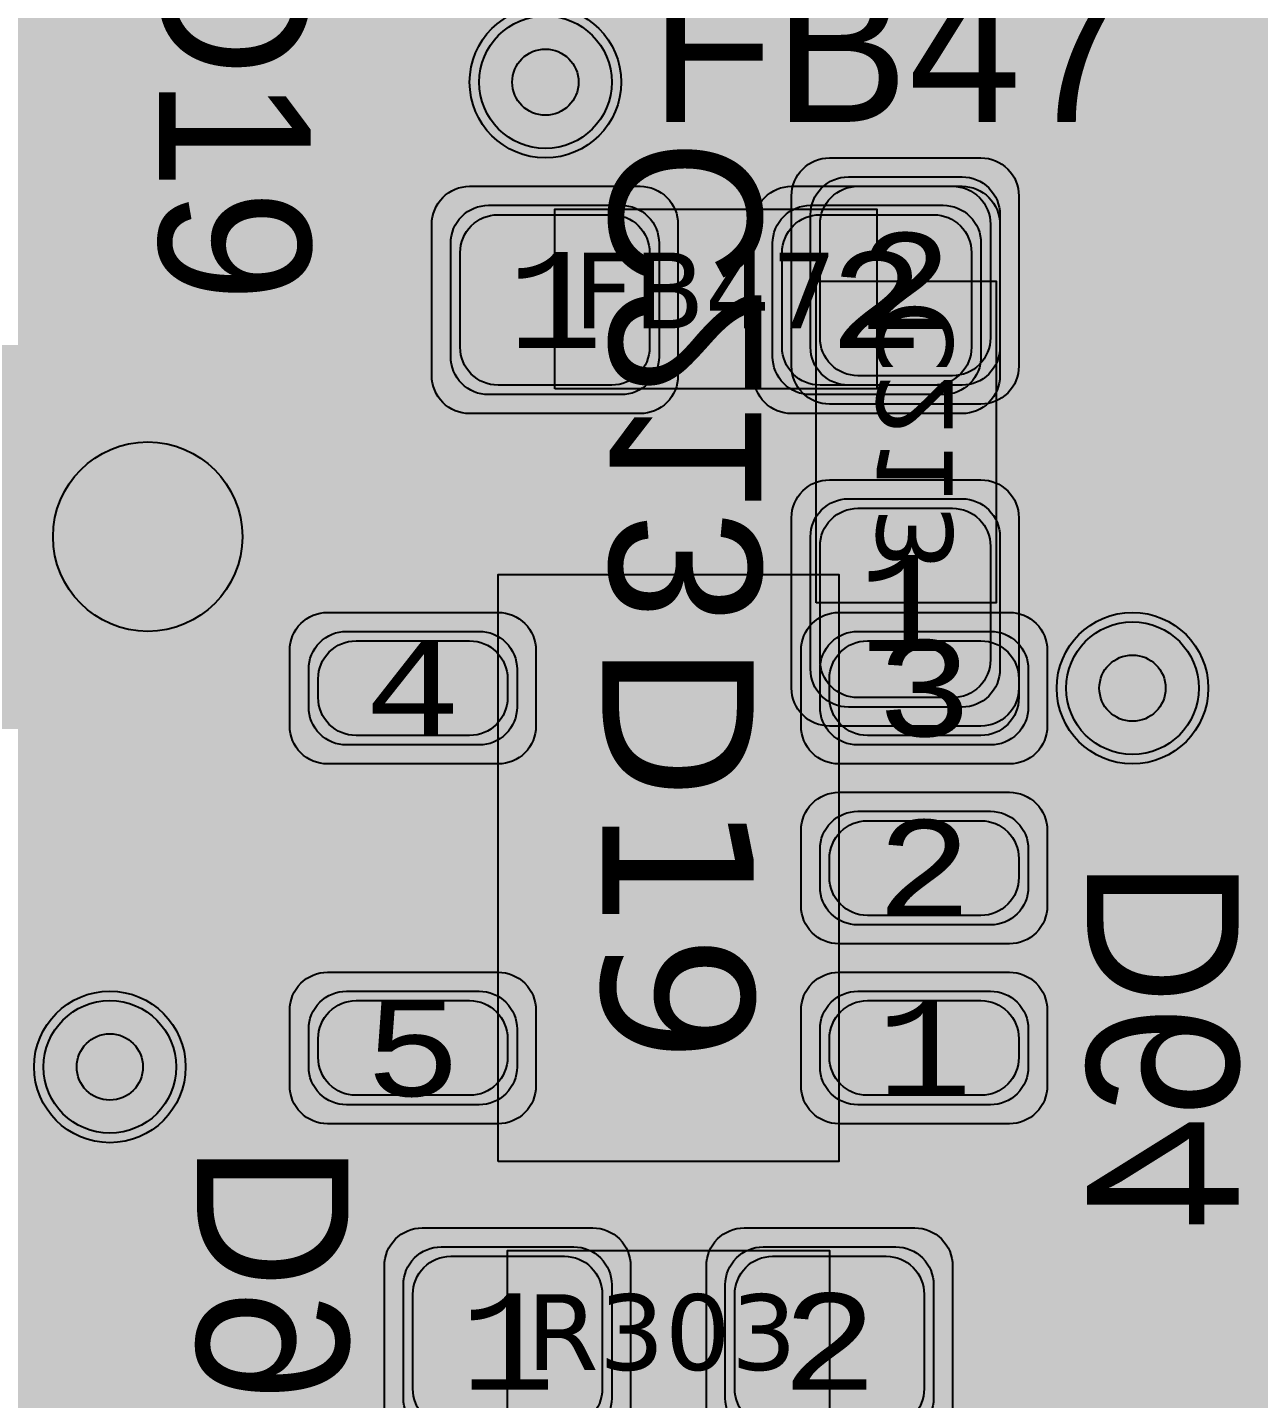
# Model space of a CAD drawing. Extents: x -28 to 199, y -61 to 255.
# Drawn here: x 90.36 to 96.87, y 151.45 to 158.69 of the extents above; entities that cross this region are included whole.
import ezdxf
from ezdxf.enums import TextEntityAlignment as Align

# ---------------------------------------------------------------- set-up
doc = ezdxf.new("R2010")
doc.units = 0
doc.header["$MEASUREMENT"] = 0
for name, color, linetype in [('ASSEMBLY_OUTLINES_BTM', 191, 'CONTINUOUS'), ('ASSEMBLY_OUTLINES_TOP', 102, 'CONTINUOUS'), ('ASSEMBLY_PART_NUMBERS_BTM', 191, 'CONTINUOUS'), ('ASSEMBLY_PART_NUMBERS_TOP', 102, 'CONTINUOUS'), ('ASSEMBLY_REF_DES_BTM', 191, 'CONTINUOUS'), ('ASSEMBLY_REF_DES_TOP', 102, 'CONTINUOUS'), ('DRILL_DRAWING', 21, 'CONTINUOUS'), ('GENERATED_SILKSCREEN_BTM', 255, 'CONTINUOUS'), ('GENERATED_SILKSCREEN_TOP', 140, 'CONTINUOUS'), ('MOUNTING_HOLES_LAYER_2', 42, 'CONTINUOUS'), ('MOUNTING_HOLES_LAYER_3', 42, 'CONTINUOUS'), ('MOUNTING_HOLES_LAYER_BOT21', 42, 'CONTINUOUS'), ('MOUNTING_HOLES_LAYER_TOP', 42, 'CONTINUOUS'), ('PART_PADS_SMD_BTM', 10, 'CONTINUOUS'), ('PART_PADS_SMD_TOP', 150, 'CONTINUOUS'), ('PIN_NUMBERS_BTM', 8, 'CONTINUOUS'), ('PIN_NUMBERS_TOP', 8, 'CONTINUOUS'), ('PLACEMENT_OUTLINES_BTM', 222, 'CONTINUOUS'), ('PLACEMENT_OUTLINES_TOP', 130, 'CONTINUOUS'), ('PLANE_SHAPES_LAYER_2', 230, 'CONTINUOUS'), ('PLANE_SHAPES_LAYER_3', 81, 'CONTINUOUS'), ('SILKSCREEN_OUTLINES_BTM', 211, 'CONTINUOUS'), ('SILKSCREEN_OUTLINES_TOP', 150, 'CONTINUOUS'), ('SILKSCREEN_REF_DES_BTM', 211, 'CONTINUOUS'), ('SILKSCREEN_REF_DES_TOP', 150, 'CONTINUOUS'), ('SOLDERMASK_PADS_BTM', 12, 'CONTINUOUS'), ('SOLDERMASK_PADS_TOP', 180, 'CONTINUOUS'), ('SOLDERPASTE_PADS_BTM', 12, 'CONTINUOUS'), ('SOLDERPASTE_PADS_TOP', 180, 'CONTINUOUS'), ('TRACES_LAYER_2', 230, 'CONTINUOUS'), ('TRACES_LAYER_BOTTOM', 10, 'CONTINUOUS'), ('TRACES_LAYER_TOP', 150, 'CONTINUOUS'), ('VIA_HOLES_LAYER_2', 30, 'CONTINUOUS'), ('VIA_HOLES_LAYER_3', 30, 'CONTINUOUS'), ('VIA_HOLES_LAYER_BOTTOM', 30, 'CONTINUOUS'), ('VIA_HOLES_LAYER_TOP', 30, 'CONTINUOUS'), ('VIA_PADS_LAYER_2', 230, 'CONTINUOUS'), ('VIA_PADS_LAYER_3', 81, 'CONTINUOUS'), ('VIA_PADS_LAYER_BOTTOM', 10, 'CONTINUOUS'), ('VIA_PADS_LAYER_TOP', 150, 'CONTINUOUS')]:
    doc.layers.add(name, color=color, linetype=linetype)
doc.styles.add('COURIER_NEW', font='COUR.TTF')
doc.styles.add('VERDANA', font='verdana.TTF')
doc.styles.add('VERIBEST_GERBER_0', font='txt')

msp = doc.modelspace()

# ---------------------------------------------------------------- hatches: boundary and pattern name
at = {"layer": 'MOUNTING_HOLES_LAYER_2'}
h = msp.add_hatch(color=256, dxfattribs=at)
edge = h.paths.add_edge_path()
edge.add_arc((91, 156), 0.5, 0, 360)
at = {"layer": 'MOUNTING_HOLES_LAYER_3'}
h = msp.add_hatch(color=256, dxfattribs=at)
edge = h.paths.add_edge_path()
edge.add_arc((91, 156), 0.5, 0, 360)
at = {"layer": 'MOUNTING_HOLES_LAYER_BOT21'}
h = msp.add_hatch(color=256, dxfattribs=at)
edge = h.paths.add_edge_path()
edge.add_arc((91, 156), 0.5, 0, 360)
at = {"layer": 'MOUNTING_HOLES_LAYER_TOP'}
h = msp.add_hatch(color=256, dxfattribs=at)
edge = h.paths.add_edge_path()
edge.add_arc((91, 156), 0.5, 0, 360)
at = {"layer": 'PLANE_SHAPES_LAYER_2'}
h = msp.add_hatch(color=256, dxfattribs=at)
h.paths.add_polyline_path([(169.5, 129.25), (149.5, 129.25), (142.25, 122), (142.25, 90.5), (147.5, 90.5), (147.5, 80), (154, 80), (154, 69.25), (131.75, 69.25), (131.75, 73.25), (121.25, 73.25), (121.25, 81), (110.5, 81), (110.5, 125.75), (106.5, 125.75), (106.5, 128.75), (93.5, 128.75), (93.5, 120.25), (91.75, 120.25), (91.75, 121.5), (80, 121.5), (80, 118.25), (73.25, 118.25), (73.25, 124.5), (67.5, 124.5), (67.5, 128), (57.75, 128), (57.75, 120.25), (55.25, 120.25), (55.25, 121.5), (47.5, 121.5), (47.5, 119), (35, 119), (35, 134.75), (32.75, 134.75), (32.75, 159.75), (29.25, 159.75), (29.25, 175.25), (22.5, 175.25), (22.5, 195.25), (17.25, 195.25), (17.25, 198), (22.5, 198), (22.5, 216.5), (40.25, 216.5), (40.25, 235.5), (54.5, 235.5), (54.5, 254), (87.25, 254), (87.25, 236.25), (86.25, 236.25), (86.25, 228.75), (81, 228.75), (81, 218.75), (95.25, 218.75), (95.25, 194.5), (87, 194.5), (87, 172), (131.1, 172), (131.1, 208.75), (115.5, 208.75), (115.5, 213.75), (106.75, 213.75), (106.75, 218.75), (110.25, 222.25), (110.25, 226.25), (142.5, 226.25), (142.5, 221.5), (160.5, 221.5), (160.5, 240.75), (169.5, 240.75)])
h.paths.add_polyline_path([(35.5, 149.5), (41.75, 149.5), (41.75, 152), (39.25, 152), (39.25, 154), (37.75, 154), (37.75, 152), (35.5, 152)], flags=16)
h.paths.add_polyline_path([(37.5, 125.75), (37.5, 128.75), (42.75, 128.75), (42.75, 125.75)], flags=16)
h.paths.add_polyline_path([(52, 127.75), (52, 130.75), (54.25, 130.75), (54.25, 127.75)], flags=16)
h.paths.add_polyline_path([(50.75, 219.5), (50.75, 226.5), (71.75, 226.5), (71.75, 219.5)], flags=16)
h.paths.add_polyline_path([(66.5, 150.75), (66.5, 177.5), (72.25, 177.5), (72.25, 150.75)], flags=16)
h.paths.add_polyline_path([(47.25, 185.25), (73, 185.25), (73, 188.25), (70.25, 188.25), (70.25, 191), (47.25, 191)], flags=16)
h.paths.add_polyline_path([(84.5, 208), (84.5, 212.75), (85, 212.75), (85, 208)], flags=16)
h.paths.add_polyline_path([(61.5, 137.25), (87.75, 137.25), (87.75, 140.5), (84.75, 140.5), (84.75, 143), (61.5, 143)], flags=16)
h.paths.add_polyline_path([(88.75, 127), (88.75, 130), (91, 130), (91, 127)], flags=16)
h.paths.add_polyline_path([(85.5, 130.25), (85.5, 132.5), (91, 132.5), (91, 130.25)], flags=16)
h.paths.add_polyline_path([(108.75, 142.25), (135.75, 142.25), (135.75, 145.75), (132.25, 145.75), (132.25, 149), (108.75, 149)], flags=16)
h.paths.add_polyline_path([(114.25, 126.75), (140.75, 126.75), (140.75, 129.75), (137.25, 129.75), (137.25, 133), (114.25, 133)], flags=16)
h.paths.add_polyline_path([(155.25, 180.25), (166.25, 180.25), (166.25, 186.25), (152.25, 186.25), (152.25, 183), (155.25, 183)], flags=16)
at = {"layer": 'PLANE_SHAPES_LAYER_3'}
h = msp.add_hatch(color=256, dxfattribs=at)
h.paths.add_polyline_path([(169.5, 129.25), (149.5, 129.25), (142.25, 122), (142.25, 90.5), (147.5, 90.5), (147.5, 80), (154, 80), (154, 69.25), (131.75, 69.25), (131.75, 73.25), (121.25, 73.25), (121.25, 81), (110.5, 81), (110.5, 125.75), (106.5, 125.75), (106.5, 128.75), (93.5, 128.75), (93.5, 120.25), (91.75, 120.25), (91.75, 121.5), (80, 121.5), (80, 118.25), (73.25, 118.25), (73.25, 124.5), (67.5, 124.5), (67.5, 127.75), (58.25, 127.75), (58.25, 130.25), (88.75, 130.25), (88.75, 127), (91, 127), (91, 132.5), (55, 132.5), (55, 131.25), (52, 131.25), (52, 127.75), (55, 127.75), (55, 127.25), (57.75, 127.25), (57.75, 120.25), (55.25, 120.25), (55.25, 121.5), (47.5, 121.5), (47.5, 119), (35, 119), (35, 134.75), (32.75, 134.75), (32.75, 159.75), (29.25, 159.75), (29.25, 175.25), (22.5, 175.25), (22.5, 195.25), (17.25, 195.25), (17.25, 198), (22.5, 198), (22.5, 216.5), (40.25, 216.5), (40.25, 235.5), (54.5, 235.5), (54.5, 254), (87.25, 254), (87.25, 236.25), (86.25, 236.25), (86.25, 228.75), (81, 228.75), (81, 218.75), (95.25, 218.75), (95.25, 194.5), (87, 194.5), (87, 172), (131.1, 172), (131.1, 208.75), (115.5, 208.75), (115.5, 213.75), (106.75, 213.75), (106.75, 218.75), (110.25, 222.25), (110.25, 226.25), (142.5, 226.25), (142.5, 221.5), (160.5, 221.5), (160.5, 240.75), (169.5, 240.75)])
h.paths.add_polyline_path([(35.5, 149.5), (41.75, 149.5), (41.75, 152), (39.25, 152), (39.25, 154), (37.75, 154), (37.75, 152), (35.5, 152)], flags=16)
h.paths.add_polyline_path([(37.5, 125.75), (37.5, 128.75), (42.75, 128.75), (42.75, 125.75)], flags=16)
h.paths.add_polyline_path([(50.75, 219.5), (50.75, 226.5), (71.75, 226.5), (71.75, 219.5)], flags=16)
h.paths.add_polyline_path([(66.5, 150.75), (66.5, 177.5), (72.25, 177.5), (72.25, 150.75)], flags=16)
h.paths.add_polyline_path([(47.25, 185.25), (73, 185.25), (73, 188.25), (70.25, 188.25), (70.25, 191), (47.25, 191)], flags=16)
h.paths.add_polyline_path([(84.5, 208), (84.5, 212.75), (85, 212.75), (85, 208)], flags=16)
h.paths.add_polyline_path([(61.5, 137.25), (87.75, 137.25), (87.75, 140.5), (84.75, 140.5), (84.75, 143), (61.5, 143)], flags=16)
h.paths.add_polyline_path([(108.75, 142.25), (135.75, 142.25), (135.75, 145.75), (132.25, 145.75), (132.25, 149), (108.75, 149)], flags=16)
h.paths.add_polyline_path([(114.25, 126.75), (140.75, 126.75), (140.75, 129.75), (137.25, 129.75), (137.25, 133), (114.25, 133)], flags=16)
h.paths.add_polyline_path([(155.25, 180.25), (166.25, 180.25), (166.25, 186.25), (152.25, 186.25), (152.25, 183), (155.25, 183)], flags=16)
at = {"layer": 'VIA_HOLES_LAYER_2'}
h = msp.add_hatch(color=256, dxfattribs=at)
edge = h.paths.add_edge_path()
edge.add_arc((93.1, 158.4), 0.175, 0, 360)
h = msp.add_hatch(color=256, dxfattribs=at)
edge = h.paths.add_edge_path()
edge.add_arc((96.2, 155.2), 0.175, 0, 360)
h = msp.add_hatch(color=256, dxfattribs=at)
edge = h.paths.add_edge_path()
edge.add_arc((90.8, 153.2), 0.175, 0, 360)
at = {"layer": 'VIA_HOLES_LAYER_3'}
h = msp.add_hatch(color=256, dxfattribs=at)
edge = h.paths.add_edge_path()
edge.add_arc((93.1, 158.4), 0.175, 0, 360)
h = msp.add_hatch(color=256, dxfattribs=at)
edge = h.paths.add_edge_path()
edge.add_arc((96.2, 155.2), 0.175, 0, 360)
h = msp.add_hatch(color=256, dxfattribs=at)
edge = h.paths.add_edge_path()
edge.add_arc((90.8, 153.2), 0.175, 0, 360)
at = {"layer": 'VIA_HOLES_LAYER_BOTTOM'}
h = msp.add_hatch(color=256, dxfattribs=at)
edge = h.paths.add_edge_path()
edge.add_arc((93.1, 158.4), 0.175, 0, 360)
h = msp.add_hatch(color=256, dxfattribs=at)
edge = h.paths.add_edge_path()
edge.add_arc((96.2, 155.2), 0.175, 0, 360)
h = msp.add_hatch(color=256, dxfattribs=at)
edge = h.paths.add_edge_path()
edge.add_arc((90.8, 153.2), 0.175, 0, 360)
at = {"layer": 'VIA_HOLES_LAYER_TOP'}
h = msp.add_hatch(color=256, dxfattribs=at)
edge = h.paths.add_edge_path()
edge.add_arc((93.1, 158.4), 0.175, 0, 360)
h = msp.add_hatch(color=256, dxfattribs=at)
edge = h.paths.add_edge_path()
edge.add_arc((96.2, 155.2), 0.175, 0, 360)
h = msp.add_hatch(color=256, dxfattribs=at)
edge = h.paths.add_edge_path()
edge.add_arc((90.8, 153.2), 0.175, 0, 360)

# ---------------------------------------------------------------- linework, layer by layer
at = {"layer": 'ASSEMBLY_OUTLINES_BTM'}
msp.add_lwpolyline([(94.53, 155.65), (94.53, 157.35), (95.48, 157.35), (95.48, 155.65)], close=True, dxfattribs=at)
at = {"layer": 'ASSEMBLY_OUTLINES_TOP'}
for points in [[(93.15, 156.78), (93.15, 157.73), (94.85, 157.73), (94.85, 156.78)], [(92.9, 151.28), (92.9, 152.23), (94.6, 152.23), (94.6, 151.28)]]:
    msp.add_lwpolyline(points, close=True, dxfattribs=at)
at = {"layer": 'ASSEMBLY_OUTLINES_TOP', "const_width": 0.1}
msp.add_lwpolyline([(92.85, 152.7), (92.85, 155.8), (94.65, 155.8), (94.65, 152.7)], close=True, dxfattribs=at)
at = {"layer": 'GENERATED_SILKSCREEN_BTM', "const_width": 0.15}
for points in [[(94.2336, 157.85), (94.124, 157.9844), (94.1216, 157.9884), (94.1184, 157.9892), (94.1152, 157.9908), (94.1112, 157.9916), (93.5624, 157.9916), (93.5584, 157.9908), (93.5552, 157.9892), (93.5536, 157.9876), (93.552, 157.9868), (93.5496, 157.9844), (93.44, 157.85), (93.4392, 157.8476), (93.4384, 157.8452), (93.4376, 157.8444), (93.4368, 157.8412), (93.4368, 157.5716), (93.4376, 157.5676), (93.4384, 157.566), (93.4392, 157.5636), (93.44, 157.5612), (93.5496, 157.426), (93.5536, 157.4228), (93.56, 157.4212), (93.564, 157.422), (93.5688, 157.4236), (93.572, 157.426), (93.5752, 157.43), (93.5776, 157.434), (93.5784, 157.438), (93.5784, 157.442), (93.576, 157.4452), (93.4696, 157.5772), (93.4696, 157.8356), (93.5704, 157.9588), (94.1032, 157.9588), (94.204, 157.8356), (94.204, 157.5772), (94.0976, 157.4452), (94.096, 157.442), (94.0952, 157.438), (94.096, 157.434), (94.0984, 157.43), (94.1016, 157.426), (94.1056, 157.4236), (94.1096, 157.422), (94.1152, 157.4212), (94.12, 157.4228), (94.124, 157.426), (94.2336, 157.5612), (94.2352, 157.5644), (94.236, 157.5652), (94.236, 157.5676), (94.2368, 157.5684), (94.2368, 157.5692), (94.2368, 157.5716), (94.2368, 157.8412), (94.236, 157.8444), (94.2352, 157.8476), (94.2336, 157.85)], [(93.44, 156.806), (93.5496, 156.6716), (93.5536, 156.6692), (93.5568, 156.6684), (93.5592, 156.6668), (93.5624, 156.666), (93.672, 156.666), (93.6744, 156.6668), (93.68, 156.6684), (93.684, 156.6692), (93.6856, 156.6716), (94.1184, 157.2044), (94.204, 157.2044), (94.204, 156.682), (94.2056, 156.6764), (94.2088, 156.6716), (94.2144, 156.6692), (94.2208, 156.6684), (94.2264, 156.6692), (94.232, 156.6716), (94.2352, 156.6764), (94.2368, 156.682), (94.2368, 157.2212), (94.2352, 157.2276), (94.2312, 157.2316), (94.2272, 157.2356), (94.2208, 157.2372), (94.1112, 157.2372), (94.1088, 157.2364), (94.1032, 157.2348), (94.1008, 157.2332), (94.0992, 157.2316), (94.0976, 157.23), (93.664, 156.698), (93.5704, 156.698), (93.4696, 156.8228), (93.4696, 157.0812), (93.576, 157.2116), (93.5776, 157.2172), (93.5768, 157.222), (93.5744, 157.2276), (93.5696, 157.2308), (93.5648, 157.234), (93.5592, 157.2348), (93.5536, 157.234), (93.5496, 157.23), (93.44, 157.0956), (93.4392, 157.0924), (93.4384, 157.09), (93.4376, 157.0892), (93.4368, 157.086), (93.4368, 156.8164), (93.4376, 156.8132), (93.4376, 156.8124), (93.4384, 156.8116), (93.4392, 156.8092), (93.44, 156.806)], [(94.204, 156.366), (94.2056, 156.3724), (94.2088, 156.3756), (94.2144, 156.378), (94.2208, 156.3788), (94.2264, 156.378), (94.232, 156.3756), (94.236, 156.3724), (94.2368, 156.366), (94.2368, 156.054), (94.236, 156.0484), (94.232, 156.0436), (94.2264, 156.0412), (94.2208, 156.0404), (94.2144, 156.0412), (94.2088, 156.0436), (94.2056, 156.0484), (94.204, 156.054), (94.204, 156.1948), (93.4528, 156.1948), (93.4472, 156.1956), (93.4432, 156.198), (93.4408, 156.202), (93.44, 156.2076), (93.4392, 156.2116), (93.4392, 156.2156), (93.4408, 156.2188), (93.444, 156.222), (93.6632, 156.378), (93.6688, 156.3804), (93.6744, 156.3804), (93.6792, 156.378), (93.6832, 156.374), (93.6864, 156.3692), (93.688, 156.3636), (93.688, 156.3604), (93.6864, 156.358), (93.6848, 156.3556), (93.6824, 156.354), (93.5032, 156.226), (94.204, 156.226), (94.204, 156.366)], [(94.2336, 155.6116), (94.124, 155.7468), (94.12, 155.7508), (94.1176, 155.7516), (94.1152, 155.7516), (94.1096, 155.7508), (94.104, 155.7476), (94.1, 155.7436), (94.0968, 155.7388), (94.096, 155.7332), (94.0976, 155.7276), (94.204, 155.5972), (94.204, 155.3388), (94.1032, 155.214), (93.9544, 155.214), (93.8528, 155.3372), (93.8528, 155.47), (93.8512, 155.4764), (93.848, 155.4804), (93.8424, 155.4828), (93.8368, 155.4836), (93.8312, 155.4828), (93.8256, 155.4804), (93.8224, 155.4764), (93.8208, 155.47), (93.8208, 155.3372), (93.7192, 155.214), (93.5704, 155.214), (93.4696, 155.3388), (93.4696, 155.5972), (93.576, 155.7276), (93.5776, 155.7332), (93.5768, 155.7388), (93.5744, 155.7436), (93.5696, 155.7476), (93.5648, 155.7508), (93.5592, 155.7516), (93.556, 155.7516), (93.5536, 155.7508), (93.5496, 155.7468), (93.44, 155.6116), (93.4392, 155.6092), (93.4384, 155.6068), (93.4376, 155.606), (93.4368, 155.6028), (93.4368, 155.3332), (93.4376, 155.3292), (93.4384, 155.3276), (93.4392, 155.3252), (93.44, 155.3228), (93.5496, 155.1876), (93.5536, 155.1852), (93.5568, 155.1844), (93.5592, 155.1828), (93.5624, 155.182), (93.7272, 155.182), (93.7296, 155.1828), (93.7352, 155.1844), (93.7392, 155.1852), (93.7408, 155.1876), (93.8368, 155.3052), (93.9328, 155.1876), (93.9344, 155.1868), (93.936, 155.1852), (93.9368, 155.1844), (93.9384, 155.1844), (93.944, 155.1828), (93.9464, 155.182), (94.1112, 155.182), (94.1152, 155.1828), (94.1184, 155.1844), (94.1216, 155.1852), (94.124, 155.1876), (94.2336, 155.3228), (94.2352, 155.326), (94.236, 155.3268), (94.236, 155.3292), (94.2368, 155.33), (94.2368, 155.3308), (94.2368, 155.3332), (94.2368, 155.6028), (94.236, 155.606), (94.2352, 155.6092), (94.2336, 155.6116)], [(95.96, 153.7612), (95.9584, 153.7652), (95.9576, 153.7676), (95.9568, 153.7716), (95.9568, 154.1764), (95.9584, 154.182), (95.9624, 154.186), (95.9672, 154.1908), (95.9728, 154.1924), (96.7408, 154.1924), (96.7472, 154.1908), (96.7512, 154.186), (96.756, 154.182), (96.7568, 154.1764), (96.7568, 153.7716), (96.7568, 153.7684), (96.756, 153.7668), (96.7552, 153.7644), (96.7536, 153.7612), (96.644, 153.626), (96.6408, 153.6236), (96.6392, 153.6228), (96.6352, 153.6212), (96.6312, 153.6204), (96.0824, 153.6204), (96.0784, 153.6212), (96.076, 153.6228), (96.0736, 153.6228), (96.0728, 153.6236), (96.072, 153.6252), (96.0696, 153.626), (95.96, 153.7612)], [(95.9896, 154.1588), (95.9896, 153.7772), (96.0904, 153.6524), (96.6232, 153.6524), (96.724, 153.7772), (96.724, 154.1588), (95.9896, 154.1588)], [(95.96, 153.0044), (96.0696, 152.87), (96.0736, 152.866), (96.08, 152.8652), (96.084, 152.866), (96.0888, 152.8676), (96.092, 152.87), (96.0952, 152.874), (96.0976, 152.878), (96.0984, 152.882), (96.0984, 152.886), (96.096, 152.8892), (95.9896, 153.0204), (95.9896, 153.2796), (96.0904, 153.4028), (96.3776, 153.4028), (96.2888, 153.294), (96.288, 153.2908), (96.2872, 153.2892), (96.2872, 153.2884), (96.2864, 153.2884), (96.2856, 153.2844), (96.2856, 153.0148), (96.2864, 153.0116), (96.2872, 153.0108), (96.2872, 153.01), (96.288, 153.0076), (96.2888, 153.0044), (96.3976, 152.87), (96.4, 152.8692), (96.4008, 152.8676), (96.4016, 152.8668), (96.4032, 152.8668), (96.4088, 152.8652), (96.4112, 152.8644), (96.6312, 152.8644), (96.6352, 152.8652), (96.6384, 152.8668), (96.6416, 152.8676), (96.644, 152.87), (96.7536, 153.0044), (96.7552, 153.0084), (96.756, 153.0092), (96.756, 153.0108), (96.7568, 153.0124), (96.7568, 153.0132), (96.7568, 153.0148), (96.7568, 153.2844), (96.756, 153.2876), (96.7552, 153.2908), (96.7536, 153.294), (96.644, 153.4284), (96.6424, 153.43), (96.6416, 153.4316), (96.6392, 153.4332), (96.6336, 153.4348), (96.6312, 153.4356), (96.0824, 153.4356), (96.0784, 153.4348), (96.0752, 153.4332), (96.0736, 153.4316), (96.072, 153.43), (96.0696, 153.4284), (95.96, 153.294), (95.9592, 153.2908), (95.9584, 153.2884), (95.9576, 153.2876), (95.9568, 153.2844), (95.9568, 153.0148), (95.9576, 153.0116), (95.9576, 153.0108), (95.9584, 153.01), (95.9592, 153.0076), (95.96, 153.0044)], [(96.4192, 153.4028), (96.6232, 153.4028), (96.724, 153.2796), (96.724, 153.0212), (96.6232, 152.8964), (96.4192, 152.8964), (96.3176, 153.0212), (96.3176, 153.2796), (96.4192, 153.4028)], [(91.26, 152.2612), (91.2584, 152.2652), (91.2576, 152.2676), (91.2568, 152.2716), (91.2568, 152.6764), (91.2584, 152.682), (91.2624, 152.686), (91.2672, 152.6908), (91.2728, 152.6924), (92.0408, 152.6924), (92.0472, 152.6908), (92.0512, 152.686), (92.056, 152.682), (92.0568, 152.6764), (92.0568, 152.2716), (92.0568, 152.2684), (92.056, 152.2668), (92.0552, 152.2644), (92.0536, 152.2612), (91.944, 152.126), (91.9408, 152.1236), (91.9392, 152.1228), (91.9352, 152.1212), (91.9312, 152.1204), (91.3824, 152.1204), (91.3784, 152.1212), (91.376, 152.1228), (91.3736, 152.1228), (91.3728, 152.1236), (91.372, 152.1252), (91.3696, 152.126), (91.26, 152.2612)], [(91.2896, 152.6588), (91.2896, 152.2772), (91.3904, 152.1524), (91.9232, 152.1524), (92.024, 152.2772), (92.024, 152.6588), (91.2896, 152.6588)], [(96.7408, 152.194), (96.7472, 152.1932), (96.7512, 152.1892), (96.7536, 152.1836), (96.7544, 152.178), (96.7536, 152.1724), (96.7512, 152.1676), (96.7472, 152.1636), (96.7408, 152.162), (96.4984, 152.162), (96.4984, 152.1244), (96.4968, 152.1188), (96.4936, 152.114), (96.488, 152.1116), (96.4824, 152.1108), (96.476, 152.1116), (96.4704, 152.114), (96.4664, 152.1188), (96.4656, 152.1244), (96.4656, 152.162), (95.9952, 152.162), (95.9912, 152.1628), (95.988, 152.1644), (95.9848, 152.1684), (95.9824, 152.1724), (95.9808, 152.1772), (95.98, 152.182), (95.9808, 152.186), (95.984, 152.19), (96.4696, 152.6756), (96.4744, 152.6788), (96.4792, 152.6804), (96.484, 152.6796), (96.4896, 152.6764), (96.4936, 152.6748), (96.496, 152.6716), (96.4976, 152.6684), (96.4984, 152.6644), (96.4984, 152.194), (96.7408, 152.194)], [(96.4656, 152.6244), (96.036, 152.194), (96.4656, 152.194), (96.4656, 152.6244)], [(92.0536, 151.794), (91.944, 151.9284), (91.94, 151.9324), (91.9352, 151.9332), (91.9296, 151.9324), (91.924, 151.9292), (91.92, 151.926), (91.9168, 151.9204), (91.916, 151.9156), (91.9176, 151.91), (92.024, 151.7796), (92.024, 151.5212), (91.9232, 151.3964), (91.636, 151.3964), (91.724, 151.5052), (91.7256, 151.5084), (91.7264, 151.5092), (91.7272, 151.5116), (91.7272, 151.5148), (91.7272, 151.7844), (91.7272, 151.7876), (91.7256, 151.7924), (91.724, 151.794), (91.6152, 151.9284), (91.6144, 151.93), (91.6128, 151.9316), (91.6104, 151.9332), (91.6048, 151.9348), (91.6016, 151.9356), (91.3824, 151.9356), (91.3784, 151.9348), (91.3752, 151.9332), (91.3728, 151.9316), (91.372, 151.93), (91.3696, 151.9284), (91.26, 151.794), (91.2592, 151.7908), (91.2584, 151.7884), (91.2576, 151.7876), (91.2568, 151.7844), (91.2568, 151.5148), (91.2576, 151.5116), (91.2576, 151.5108), (91.2584, 151.51), (91.2592, 151.5076), (91.26, 151.5044), (91.3696, 151.37)], [(91.3904, 151.9028), (91.5936, 151.9028), (91.6952, 151.7796), (91.6952, 151.5212), (91.5936, 151.3964), (91.3904, 151.3964), (91.2896, 151.5212), (91.2896, 151.7796), (91.3904, 151.9028)], [(91.944, 151.37), (92.0536, 151.5044), (92.0552, 151.5084), (92.056, 151.5092), (92.056, 151.5108), (92.0568, 151.5124), (92.0568, 151.5132), (92.0568, 151.5148), (92.0568, 151.7844), (92.056, 151.7876), (92.0552, 151.7908), (92.0536, 151.794)]]:
    msp.add_lwpolyline(points, dxfattribs=at)
for points in [[(94.530005, 156.216164, 1.1642e-05), (94.529995, 156.216156), (94.529995, 156.783844, 1.1642e-05), (94.530005, 156.783836), (94.530005, 156.216164)], [(95.480005, 156.207902, 1.22306e-05), (95.479995, 156.207911), (95.479995, 156.792089, 1.22306e-05), (95.480005, 156.792098), (95.480005, 156.207902)]]:
    msp.add_lwpolyline(points, format="xyb", dxfattribs=at)
at = {"layer": 'GENERATED_SILKSCREEN_TOP', "const_width": 0.15}
for points in [[(91.0632, 159.0768), (91.0632, 158.672), (91.0632, 158.6688), (91.064, 158.6672), (91.0648, 158.6648), (91.0664, 158.6616), (91.176, 158.5264), (91.1792, 158.524), (91.1808, 158.5232), (91.1848, 158.5216), (91.1888, 158.5208), (91.7376, 158.5208), (91.7416, 158.5216), (91.744, 158.5232), (91.7464, 158.5232), (91.7472, 158.524), (91.748, 158.5256), (91.7504, 158.5264), (91.86, 158.6616)], [(91.86, 158.6616), (91.8616, 158.6656), (91.8624, 158.668), (91.8632, 158.672), (91.8632, 159.0768)], [(91.8304, 159.0592), (91.8304, 158.6776), (91.7296, 158.5528), (91.1968, 158.5528), (91.096, 158.6776), (91.096, 159.0592), (91.8304, 159.0592)], [(95.3252, 158.4676), (95.7556, 158.8964), (95.7556, 158.4676), (95.3252, 158.4676)], [(93.7572, 158.9604), (93.7572, 158.1924), (93.7588, 158.1868), (93.7628, 158.182), (93.7676, 158.1796), (93.7732, 158.1788), (93.7796, 158.1796), (93.7852, 158.182), (93.7892, 158.1868), (93.7908, 158.1924), (93.7908, 158.5964), (94.1532, 158.5964), (94.1588, 158.5972), (94.1636, 158.6012), (94.166, 158.6068), (94.1668, 158.6124), (94.166, 158.618), (94.1636, 158.6236), (94.1588, 158.6276), (94.1532, 158.6292), (93.7908, 158.6292), (93.7908, 158.9436)], [(94.5132, 158.9604), (94.5132, 158.6108), (94.5132, 158.6084), (94.5132, 158.606), (94.5132, 158.1924), (94.5148, 158.1868), (94.5188, 158.1812), (94.5236, 158.1772), (94.5292, 158.1764), (94.9492, 158.1764), (95.0804, 158.2908), (95.0836, 158.2956), (95.0852, 158.302), (95.0852, 158.4732), (94.9676, 158.606), (95.0516, 158.6732), (95.054, 158.6764), (95.0564, 158.6804), (95.058, 158.6844), (95.0588, 158.6868), (95.0588, 158.8564)], [(94.5468, 158.9436), (94.9364, 158.9436), (95.026, 158.8436), (95.026, 158.6956), (94.9372, 158.6244), (94.5468, 158.6244), (94.5468, 158.9436)], [(95.7596, 158.9492), (95.274, 158.4636), (95.2708, 158.4588), (95.2692, 158.454), (95.27, 158.4492), (95.2732, 158.4436), (95.2748, 158.4396), (95.278, 158.4372), (95.2812, 158.4356), (95.2852, 158.4348), (95.7556, 158.4348), (95.7556, 158.1924)], [(95.7556, 158.1924), (95.7564, 158.186), (95.7604, 158.182), (95.766, 158.1796), (95.7716, 158.1788), (95.7772, 158.1796), (95.782, 158.182), (95.786, 158.186), (95.7876, 158.1924), (95.7876, 158.4348), (95.8252, 158.4348), (95.8308, 158.4364), (95.8356, 158.4396), (95.838, 158.4452), (95.8388, 158.4508), (95.838, 158.4572), (95.8356, 158.4628), (95.8308, 158.4668), (95.8252, 158.4676), (95.7876, 158.4676), (95.7876, 158.938)], [(96.1364, 158.2004), (96.1348, 158.1948), (96.1356, 158.1892), (96.1396, 158.1844), (96.1436, 158.1812), (96.1492, 158.1796), (96.1548, 158.1788), (96.1596, 158.1804), (96.1636, 158.1852), (96.5948, 158.9524)], [(96.554, 158.9436), (96.1364, 158.2004)], [(94.5468, 158.5916), (94.9356, 158.5916), (95.0532, 158.4596), (95.0532, 158.3092), (94.9372, 158.2092), (94.5468, 158.2092), (94.5468, 158.5916)], [(91.096, 158.2208), (91.0952, 158.2272), (91.0912, 158.2304), (91.0856, 158.2328), (91.0792, 158.2336), (91.0736, 158.2328), (91.068, 158.2304), (91.064, 158.2272), (91.0632, 158.2208), (91.0632, 157.9088), (91.064, 157.9032), (91.068, 157.8984), (91.0736, 157.896), (91.0792, 157.8952), (91.0856, 157.896), (91.0912, 157.8984), (91.0952, 157.9032), (91.096, 157.9088), (91.096, 158.0496), (91.8472, 158.0496), (91.8528, 158.0504), (91.8568, 158.0528), (91.8592, 158.0568), (91.86, 158.0624), (91.8608, 158.0664), (91.8608, 158.0704), (91.8592, 158.0736), (91.856, 158.0768), (91.6368, 158.2328), (91.6312, 158.2352), (91.6264, 158.2352), (91.6208, 158.2328), (91.6168, 158.2288), (91.6136, 158.224), (91.612, 158.2184), (91.6136, 158.2128), (91.6176, 158.2088), (91.7968, 158.0808), (91.096, 158.0808), (91.096, 158.2208)], [(91.0664, 157.4664), (91.176, 157.6008), (91.18, 157.6048), (91.1848, 157.6056), (91.1904, 157.6048), (91.196, 157.6016), (91.2008, 157.5984), (91.2032, 157.5928), (91.204, 157.588), (91.2024, 157.5824), (91.096, 157.452), (91.096, 157.1936), (91.1968, 157.0688), (91.484, 157.0688), (91.396, 157.1776), (91.3944, 157.1808), (91.3936, 157.1816), (91.3928, 157.184), (91.3928, 157.1872), (91.3928, 157.4568), (91.3928, 157.46), (91.3952, 157.4648), (91.396, 157.4664), (91.5048, 157.6008), (91.5056, 157.6024), (91.5072, 157.604), (91.5096, 157.6056), (91.5152, 157.6072), (91.5184, 157.608), (91.7376, 157.608), (91.7416, 157.6072), (91.7448, 157.6056), (91.7472, 157.604), (91.748, 157.6024), (91.7504, 157.6008), (91.86, 157.4664), (91.8608, 157.4632), (91.8616, 157.4608), (91.8624, 157.46), (91.8632, 157.4568), (91.8632, 157.1872), (91.8624, 157.184), (91.8624, 157.1832), (91.8616, 157.1824), (91.8608, 157.18), (91.86, 157.1768), (91.7504, 157.0424), (91.7472, 157.04), (91.7432, 157.0392), (91.7408, 157.0376), (91.7376, 157.0368), (91.1888, 157.0368), (91.1864, 157.0376), (91.1808, 157.0392), (91.1792, 157.04), (91.176, 157.0424), (91.0664, 157.1768), (91.0648, 157.1808), (91.064, 157.1816), (91.064, 157.1832), (91.064, 157.1848), (91.0632, 157.1856), (91.0632, 157.1872), (91.0632, 157.4568), (91.064, 157.46), (91.0648, 157.4632), (91.0664, 157.4664)], [(91.7296, 157.5752), (91.5264, 157.5752), (91.4248, 157.452), (91.4248, 157.1936), (91.5264, 157.0688), (91.7296, 157.0688), (91.8304, 157.1936), (91.8304, 157.452), (91.7296, 157.5752)]]:
    msp.add_lwpolyline(points, dxfattribs=at)
for points in [[(94.292098, 157.730005, 1.22306e-05), (94.292089, 157.729995), (93.707911, 157.729995, 1.22306e-05), (93.707902, 157.730005), (94.292098, 157.730005)], [(94.283844, 156.779995), (93.716156, 156.779995, 1.1642e-05), (93.716164, 156.780005), (94.283836, 156.780005, 1.1642e-05), (94.283844, 156.779995)], [(94.650005, 155.556176, 9.7912e-06), (94.649995, 155.556172), (94.649995, 155.799995), (92.850005, 155.799995), (92.850005, 155.556172, 9.7912e-06), (92.849995, 155.556176), (92.849995, 155.8, -0.4142135624), (92.85, 155.800005), (94.65, 155.800005, -0.4142135624), (94.650005, 155.8), (94.650005, 155.556176)], [(92.850005, 153.656172, 9.7912e-06), (92.849995, 153.656176), (92.849995, 154.843824, 9.7912e-06), (92.850005, 154.843828), (92.850005, 153.656172)], [(94.650005, 154.606176, 9.7912e-06), (94.649995, 154.606172), (94.649995, 154.843828, 9.7912e-06), (94.650005, 154.843824), (94.650005, 154.606176)], [(94.650005, 153.656176, 9.7912e-06), (94.649995, 153.656172), (94.649995, 153.893828, 9.7912e-06), (94.650005, 153.893824), (94.650005, 153.656176)], [(94.650005, 152.7, -0.4142135624), (94.65, 152.699995), (92.85, 152.699995, -0.4142135624), (92.849995, 152.7), (92.849995, 152.943824, 9.7912e-06), (92.850005, 152.943828), (92.850005, 152.700005), (94.649995, 152.700005), (94.649995, 152.943828, 9.7912e-06), (94.650005, 152.943824), (94.650005, 152.7)], [(94.042098, 152.230005, 1.22306e-05), (94.042089, 152.229995), (93.457911, 152.229995, 1.22306e-05), (93.457902, 152.230005), (94.042098, 152.230005)]]:
    msp.add_lwpolyline(points, format="xyb", dxfattribs=at)
at = {"layer": 'MOUNTING_HOLES_LAYER_2'}
msp.add_circle((91, 156), 0.5, dxfattribs=at)
at = {"layer": 'MOUNTING_HOLES_LAYER_3'}
msp.add_circle((91, 156), 0.5, dxfattribs=at)
at = {"layer": 'MOUNTING_HOLES_LAYER_BOT21'}
msp.add_circle((91, 156), 0.5, dxfattribs=at)
at = {"layer": 'MOUNTING_HOLES_LAYER_TOP'}
msp.add_circle((91, 156), 0.5, dxfattribs=at)
at = {"layer": 'PART_PADS_SMD_BTM'}
for points in [[(94.7, 156.8, -0.4142135624), (94.5, 157), (94.5, 157.7, -0.4142135624), (94.7, 157.9), (95.3, 157.9, -0.4142135624), (95.5, 157.7), (95.5, 157, -0.4142135624), (95.3, 156.8)], [(94.7, 155.1, -0.4142135624), (94.5, 155.3), (94.5, 156, -0.4142135624), (94.7, 156.2), (95.3, 156.2, -0.4142135624), (95.5, 156), (95.5, 155.3, -0.4142135624), (95.3, 155.1)]]:
    msp.add_lwpolyline(points, format="xyb", close=True, dxfattribs=at)
at = {"layer": 'PART_PADS_SMD_TOP'}
for points in [[(92.6, 157.55, -0.4142135624), (92.8, 157.75), (93.5, 157.75, -0.4142135624), (93.7, 157.55), (93.7, 156.95, -0.4142135624), (93.5, 156.75), (92.8, 156.75, -0.4142135624), (92.6, 156.95)], [(94.3, 157.55, -0.4142135624), (94.5, 157.75), (95.2, 157.75, -0.4142135624), (95.4, 157.55), (95.4, 156.95, -0.4142135624), (95.2, 156.75), (94.5, 156.75, -0.4142135624), (94.3, 156.95)], [(92.95, 155.1, -0.4142135624), (92.75, 154.9), (92.05, 154.9, -0.4142135624), (91.85, 155.1), (91.85, 155.3, -0.4142135624), (92.05, 155.5), (92.75, 155.5, -0.4142135624), (92.95, 155.3)], [(95.65, 155.1, -0.4142135624), (95.45, 154.9), (94.75, 154.9, -0.4142135624), (94.55, 155.1), (94.55, 155.3, -0.4142135624), (94.75, 155.5), (95.45, 155.5, -0.4142135624), (95.65, 155.3)], [(95.65, 154.15, -0.4142135624), (95.45, 153.95), (94.75, 153.95, -0.4142135624), (94.55, 154.15), (94.55, 154.35, -0.4142135624), (94.75, 154.55), (95.45, 154.55, -0.4142135624), (95.65, 154.35)], [(92.95, 153.2, -0.4142135624), (92.75, 153), (92.05, 153, -0.4142135624), (91.85, 153.2), (91.85, 153.4, -0.4142135624), (92.05, 153.6), (92.75, 153.6, -0.4142135624), (92.95, 153.4)], [(95.65, 153.2, -0.4142135624), (95.45, 153), (94.75, 153, -0.4142135624), (94.55, 153.2), (94.55, 153.4, -0.4142135624), (94.75, 153.6), (95.45, 153.6, -0.4142135624), (95.65, 153.4)], [(92.35, 152.05, -0.4142135624), (92.55, 152.25), (93.25, 152.25, -0.4142135624), (93.45, 152.05), (93.45, 151.45, -0.4142135624), (93.25, 151.25), (92.55, 151.25, -0.4142135624), (92.35, 151.45)], [(94.05, 152.05, -0.4142135624), (94.25, 152.25), (94.95, 152.25, -0.4142135624), (95.15, 152.05), (95.15, 151.45, -0.4142135624), (94.95, 151.25), (94.25, 151.25, -0.4142135624), (94.05, 151.45)]]:
    msp.add_lwpolyline(points, format="xyb", close=True, dxfattribs=at)
at = {"layer": 'PLACEMENT_OUTLINES_BTM'}
msp.add_lwpolyline([(94.53, 155.65), (94.53, 157.35), (95.48, 157.35), (95.48, 155.65)], close=True, dxfattribs=at)
at = {"layer": 'PLACEMENT_OUTLINES_TOP'}
for points in [[(93.15, 156.78), (93.15, 157.73), (94.85, 157.73), (94.85, 156.78)], [(92.85, 152.7), (92.85, 155.8), (94.65, 155.8), (94.65, 152.7)], [(92.9, 151.28), (92.9, 152.23), (94.6, 152.23), (94.6, 151.28)]]:
    msp.add_lwpolyline(points, close=True, dxfattribs=at)
at = {"layer": 'SILKSCREEN_OUTLINES_BTM'}
msp.add_lwpolyline([(94.53, 155.65), (94.53, 157.35), (95.48, 157.35), (95.48, 155.65)], close=True, dxfattribs=at)
at = {"layer": 'SILKSCREEN_OUTLINES_TOP'}
for points in [[(93.15, 156.78), (93.15, 157.73), (94.85, 157.73), (94.85, 156.78)], [(92.85, 152.7), (92.85, 155.8), (94.65, 155.8), (94.65, 152.7)], [(92.9, 151.28), (92.9, 152.23), (94.6, 152.23), (94.6, 151.28)]]:
    msp.add_lwpolyline(points, close=True, dxfattribs=at)
at = {"layer": 'SOLDERMASK_PADS_BTM'}
for points in [[(94.6, 156.7, -0.4142135624), (94.4, 156.9), (94.4, 157.8, -0.4142135624), (94.6, 158), (95.4, 158, -0.4142135624), (95.6, 157.8), (95.6, 156.9, -0.4142135624), (95.4, 156.7)], [(94.6, 155, -0.4142135624), (94.4, 155.2), (94.4, 156.1, -0.4142135624), (94.6, 156.3), (95.4, 156.3, -0.4142135624), (95.6, 156.1), (95.6, 155.2, -0.4142135624), (95.4, 155)]]:
    msp.add_lwpolyline(points, format="xyb", close=True, dxfattribs=at)
at = {"layer": 'SOLDERMASK_PADS_TOP'}
for points in [[(92.5, 157.65, -0.4142135624), (92.7, 157.85), (93.6, 157.85, -0.4142135624), (93.8, 157.65), (93.8, 156.85, -0.4142135624), (93.6, 156.65), (92.7, 156.65, -0.4142135624), (92.5, 156.85)], [(94.2, 157.65, -0.4142135624), (94.4, 157.85), (95.3, 157.85, -0.4142135624), (95.5, 157.65), (95.5, 156.85, -0.4142135624), (95.3, 156.65), (94.4, 156.65, -0.4142135624), (94.2, 156.85)], [(93.05, 155, -0.4142135624), (92.85, 154.8), (91.95, 154.8, -0.4142135624), (91.75, 155), (91.75, 155.4, -0.4142135624), (91.95, 155.6), (92.85, 155.6, -0.4142135624), (93.05, 155.4)], [(95.75, 155, -0.4142135624), (95.55, 154.8), (94.65, 154.8, -0.4142135624), (94.45, 155), (94.45, 155.4, -0.4142135624), (94.65, 155.6), (95.55, 155.6, -0.4142135624), (95.75, 155.4)], [(95.75, 154.05, -0.4142135624), (95.55, 153.85), (94.65, 153.85, -0.4142135624), (94.45, 154.05), (94.45, 154.45, -0.4142135624), (94.65, 154.65), (95.55, 154.65, -0.4142135624), (95.75, 154.45)], [(93.05, 153.1, -0.4142135624), (92.85, 152.9), (91.95, 152.9, -0.4142135624), (91.75, 153.1), (91.75, 153.5, -0.4142135624), (91.95, 153.7), (92.85, 153.7, -0.4142135624), (93.05, 153.5)], [(95.75, 153.1, -0.4142135624), (95.55, 152.9), (94.65, 152.9, -0.4142135624), (94.45, 153.1), (94.45, 153.5, -0.4142135624), (94.65, 153.7), (95.55, 153.7, -0.4142135624), (95.75, 153.5)], [(92.25, 152.15, -0.4142135624), (92.45, 152.35), (93.35, 152.35, -0.4142135624), (93.55, 152.15), (93.55, 151.35, -0.4142135624), (93.35, 151.15), (92.45, 151.15, -0.4142135624), (92.25, 151.35)], [(93.95, 152.15, -0.4142135624), (94.15, 152.35), (95.05, 152.35, -0.4142135624), (95.25, 152.15), (95.25, 151.35, -0.4142135624), (95.05, 151.15), (94.15, 151.15, -0.4142135624), (93.95, 151.35)]]:
    msp.add_lwpolyline(points, format="xyb", close=True, dxfattribs=at)
at = {"layer": 'SOLDERPASTE_PADS_BTM'}
for points in [[(94.75, 156.85, -0.4142135624), (94.55, 157.05), (94.55, 157.65, -0.4142135624), (94.75, 157.85), (95.25, 157.85, -0.4142135624), (95.45, 157.65), (95.45, 157.05, -0.4142135624), (95.25, 156.85)], [(94.75, 155.15, -0.4142135624), (94.55, 155.35), (94.55, 155.95, -0.4142135624), (94.75, 156.15), (95.25, 156.15, -0.4142135624), (95.45, 155.95), (95.45, 155.35, -0.4142135624), (95.25, 155.15)]]:
    msp.add_lwpolyline(points, format="xyb", close=True, dxfattribs=at)
at = {"layer": 'SOLDERPASTE_PADS_TOP'}
for points in [[(92.65, 157.5, -0.4142135624), (92.85, 157.7), (93.45, 157.7, -0.4142135624), (93.65, 157.5), (93.65, 157, -0.4142135624), (93.45, 156.8), (92.85, 156.8, -0.4142135624), (92.65, 157)], [(94.35, 157.5, -0.4142135624), (94.55, 157.7), (95.15, 157.7, -0.4142135624), (95.35, 157.5), (95.35, 157, -0.4142135624), (95.15, 156.8), (94.55, 156.8, -0.4142135624), (94.35, 157)], [(92.9, 155.15, -0.4142135624), (92.7, 154.95), (92.1, 154.95, -0.4142135624), (91.9, 155.15), (91.9, 155.25, -0.4142135624), (92.1, 155.45), (92.7, 155.45, -0.4142135624), (92.9, 155.25)], [(95.6, 155.15, -0.4142135624), (95.4, 154.95), (94.8, 154.95, -0.4142135624), (94.6, 155.15), (94.6, 155.25, -0.4142135624), (94.8, 155.45), (95.4, 155.45, -0.4142135624), (95.6, 155.25)], [(95.6, 154.2, -0.4142135624), (95.4, 154), (94.8, 154, -0.4142135624), (94.6, 154.2), (94.6, 154.3, -0.4142135624), (94.8, 154.5), (95.4, 154.5, -0.4142135624), (95.6, 154.3)], [(92.9, 153.25, -0.4142135624), (92.7, 153.05), (92.1, 153.05, -0.4142135624), (91.9, 153.25), (91.9, 153.35, -0.4142135624), (92.1, 153.55), (92.7, 153.55, -0.4142135624), (92.9, 153.35)], [(95.6, 153.25, -0.4142135624), (95.4, 153.05), (94.8, 153.05, -0.4142135624), (94.6, 153.25), (94.6, 153.35, -0.4142135624), (94.8, 153.55), (95.4, 153.55, -0.4142135624), (95.6, 153.35)], [(92.4, 152, -0.4142135624), (92.6, 152.2), (93.2, 152.2, -0.4142135624), (93.4, 152), (93.4, 151.5, -0.4142135624), (93.2, 151.3), (92.6, 151.3, -0.4142135624), (92.4, 151.5)], [(94.1, 152, -0.4142135624), (94.3, 152.2), (94.9, 152.2, -0.4142135624), (95.1, 152), (95.1, 151.5, -0.4142135624), (94.9, 151.3), (94.3, 151.3, -0.4142135624), (94.1, 151.5)]]:
    msp.add_lwpolyline(points, format="xyb", close=True, dxfattribs=at)
at = {"layer": 'TRACES_LAYER_2', "const_width": 0.5}
msp.add_lwpolyline([(93.1, 158.4), (93.1, 144.2), (91.2, 142.3)], dxfattribs=at)
at = {"layer": 'TRACES_LAYER_BOTTOM'}
for points, const_width in [([(98.65, 157.25), (98.65, 159.274531), (97.492672, 160.431859), (92.021864, 160.431859), (82.3, 150.709995), (82.3, 149.8)], 0.35), ([(97.3, 159.1), (96.853539, 159.546461), (92.42069, 159.546461), (83.1, 150.225771), (83.1, 146)], 0.35), ([(97.3, 158.1), (95.7, 158.1), (95, 157.4), (95, 157.35)], 0.35), ([(95, 157.35), (93.474519, 157.35), (93.218494, 157.093975), (93.218494, 153.091823), (90.8, 150.673329)], 0.35), ([(95, 155.65), (95.777, 155.65), (96.2, 155.227), (96.2, 155.2)], 0.35), ([(98.4, 151.8), (97.573, 151.8), (96.48203, 152.89097), (96.48203, 154.28203), (97.4, 155.2)], 0.35), ([(94.6, 149.7), (94.008644, 150.291356), (94.008644, 150.882402), (94.56534, 151.439098), (96.706108, 151.439098), (97.073, 151.072206), (97.073, 147.25559), (97.77859, 146.55), (99.4, 146.55)], 0.254)]:
    msp.add_lwpolyline(points, dxfattribs=dict(at, const_width=const_width))
at = {"layer": 'TRACES_LAYER_TOP'}
for points, const_width in [([(126.65, 166.5), (125.541309, 166.5), (124.403418, 167.637891), (111.035516, 167.637891), (103.647625, 160.25), (101.669869, 160.25), (101.504, 160.415869), (101.504, 160.415871), (100.915871, 161.004), (100.084129, 161.004), (99.496, 160.415871), (99.496, 160.415869), (99.330131, 160.25), (94.95, 160.25), (93.1, 158.4)], 0.5), ([(93.15, 157.25), (93.15, 158.25), (93.1, 158.3), (93.1, 158.4)], 0.254), ([(97.3, 158.1), (96.45, 157.25), (94.85, 157.25)], 0.254), ([(92.4, 155.2), (92.15, 155.2), (91.625735, 154.675735), (90.904394, 154.675735), (90.380129, 155.2), (88.347425, 155.2), (84.618252, 151.470827), (78.485734, 151.470827), (70.898512, 143.883605), (51.983605, 143.883605), (50.974265, 142.874265), (50.974265, 142.824265), (50.25, 142.1)], 0.5), ([(96.2, 155.2), (95.1, 155.2)], 0.5), ([(98.65, 153.280327), (97.680327, 154.25), (95.1, 154.25)], 0.35), ([(92.4, 153.3), (92.67187, 153.3), (92.67187, 152.651782), (92.559012, 152.538924), (92.559012, 151.75)], 0.5), ([(95.1, 153.3), (95.1, 151.75), (94.6, 151.75)], 0.5), ([(90.8, 153.2), (89.5, 153.2)], 0.254), ([(90.8, 150.580413), (90.8, 150.660826), (91.889174, 151.75), (92.559012, 151.75)], 0.5), ([(92.9, 151.75), (92.559012, 151.75)], 0.5), ([(94.1, 149.75), (94.1, 151.75), (94.6, 151.75)], 0.254)]:
    msp.add_lwpolyline(points, dxfattribs=dict(at, const_width=const_width))
at = {"layer": 'VIA_HOLES_LAYER_2'}
for centre in [(93.1, 158.4), (96.2, 155.2), (90.8, 153.2)]:
    msp.add_circle(centre, 0.175, dxfattribs=at)
at = {"layer": 'VIA_HOLES_LAYER_3'}
for centre in [(93.1, 158.4), (96.2, 155.2), (90.8, 153.2)]:
    msp.add_circle(centre, 0.175, dxfattribs=at)
at = {"layer": 'VIA_HOLES_LAYER_BOTTOM'}
for centre in [(93.1, 158.4), (96.2, 155.2), (90.8, 153.2)]:
    msp.add_circle(centre, 0.175, dxfattribs=at)
at = {"layer": 'VIA_HOLES_LAYER_TOP'}
for centre in [(93.1, 158.4), (96.2, 155.2), (90.8, 153.2)]:
    msp.add_circle(centre, 0.175, dxfattribs=at)
at = {"layer": 'VIA_PADS_LAYER_2'}
for centre in [(93.1, 158.4), (96.2, 155.2), (90.8, 153.2)]:
    msp.add_circle(centre, 0.4, dxfattribs=at)
at = {"layer": 'VIA_PADS_LAYER_3'}
for centre in [(93.1, 158.4), (96.2, 155.2), (90.8, 153.2)]:
    msp.add_circle(centre, 0.4, dxfattribs=at)
at = {"layer": 'VIA_PADS_LAYER_BOTTOM'}
for centre in [(93.1, 158.4), (96.2, 155.2), (90.8, 153.2)]:
    msp.add_circle(centre, 0.35, dxfattribs=at)
at = {"layer": 'VIA_PADS_LAYER_TOP'}
for centre in [(93.1, 158.4), (96.2, 155.2), (90.8, 153.2)]:
    msp.add_circle(centre, 0.35, dxfattribs=at)

# ---------------------------------------------------------------- texts
at = {"layer": 'ASSEMBLY_PART_NUMBERS_BTM', "style": 'VERIBEST_GERBER_0', "text_generation_flag": 2}
for s, p in [('ERJ-3EKF1213V', (112, 160.21)), ('ERJ-3GEY0R00V', (99.5, 159.79)), ('ERJ-3EKF4701V', (99.75, 158.04)), ('ERJ-3EKF3923V', (104.25, 158.04)), ('CL10B104KB8SFNC', (118.25, 154.46)), ('ERJ-3EKF4701V', (113.75, 154.46)), ('LTC6993IS6-2#TRMPBF', (107.75, 153.96))]:
    msp.add_text(s, height=2.032, dxfattribs=at).set_placement(p, align=Align.TOP_LEFT)
msp.add_text('GRM188R71H123KA01D', height=2.032, rotation=90, dxfattribs=at).set_placement((92.46, 156.5), align=Align.TOP_LEFT)
at = {"layer": 'ASSEMBLY_PART_NUMBERS_TOP', "style": 'VERIBEST_GERBER_0'}
for s, p in [('SPC02SVJN-RC-3POS', (91.54, 182.25)), ('SN74LVC1G08DBVR', (96.29, 154.25))]:
    msp.add_text(s, height=2.032, rotation=270, dxfattribs=at).set_placement(p, align=Align.TOP_LEFT)
for s, p in [('MMZ1608A182B', (94, 154.71)), ('ERJ-3GEY0R00V', (93.25, 152.29))]:
    msp.add_text(s, height=2.032, dxfattribs=at).set_placement(p, align=Align.TOP_LEFT)
at = {"layer": 'ASSEMBLY_REF_DES_BTM', "style": 'VERDANA', "text_generation_flag": 2}
msp.add_text('C213', height=0.4, rotation=90, dxfattribs=at).set_placement((94.85, 157.25), align=Align.TOP_LEFT)
at = {"layer": 'ASSEMBLY_REF_DES_TOP', "style": 'VERDANA'}
for s, p in [('FB47', (93.25, 157.5)), ('R303', (93, 152))]:
    msp.add_text(s, height=0.4, dxfattribs=at).set_placement(p, align=Align.TOP_LEFT)
msp.add_text('D19', height=0.8, rotation=270, dxfattribs=at).set_placement((94.2, 155.45), align=Align.TOP_LEFT)
at = {"layer": 'DRILL_DRAWING', "style": 'VERIBEST_GERBER_0'}
for s, p in [('A', (97.3, 159.1)), ('A', (93.1, 158.4)), ('A', (97.3, 158.1)), ('T', (91, 156)), ('A', (96.2, 155.2)), ('A', (97.4, 155.2)), ('A', (90.8, 153.2)), ('A', (97.5, 152.9)), ('A', (95.1, 150.5))]:
    msp.add_text(s, height=2, dxfattribs=at).set_placement(p, align=Align.MIDDLE_CENTER)
at = {"layer": 'PIN_NUMBERS_BTM', "style": 'COURIER_NEW'}
for s, p in [('2', (95, 157.35)), ('1', (93.15, 157.25)), ('2', (94.85, 157.25)), ('1', (95, 155.65)), ('4', (92.4, 155.2)), ('3', (95.1, 155.2)), ('2', (95.1, 154.25)), ('5', (92.4, 153.3)), ('1', (95.1, 153.3)), ('1', (92.9, 151.75)), ('2', (94.6, 151.75))]:
    msp.add_text(s, height=0.508, dxfattribs=at).set_placement(p, align=Align.MIDDLE_CENTER)
at = {"layer": 'PIN_NUMBERS_TOP', "style": 'COURIER_NEW'}
for s, p in [('2', (95, 157.35)), ('1', (93.15, 157.25)), ('2', (94.85, 157.25)), ('1', (95, 155.65)), ('4', (92.4, 155.2)), ('3', (95.1, 155.2)), ('2', (95.1, 154.25)), ('5', (92.4, 153.3)), ('1', (95.1, 153.3)), ('1', (92.9, 151.75)), ('2', (94.6, 151.75))]:
    msp.add_text(s, height=0.508, dxfattribs=at).set_placement(p, align=Align.MIDDLE_CENTER)
at = {"layer": 'SILKSCREEN_REF_DES_BTM', "style": 'VERIBEST_GERBER_0', "text_generation_flag": 2}
for s, p in [('C213', (93.44, 158.1)), ('D64', (95.96, 154.3)), ('D92', (91.26, 152.8))]:
    msp.add_text(s, height=0.8, rotation=90, dxfattribs=at).set_placement(p, align=Align.TOP_LEFT)
at = {"layer": 'SILKSCREEN_REF_DES_TOP', "style": 'VERIBEST_GERBER_0'}
msp.add_text('D19', height=0.8, rotation=270, dxfattribs=at).set_placement((91.86, 159.2), align=Align.TOP_LEFT)
msp.add_text('FB47', height=0.8, dxfattribs=at).set_placement((93.65, 158.99), align=Align.TOP_LEFT)

doc.saveas('drawing.dxf')
